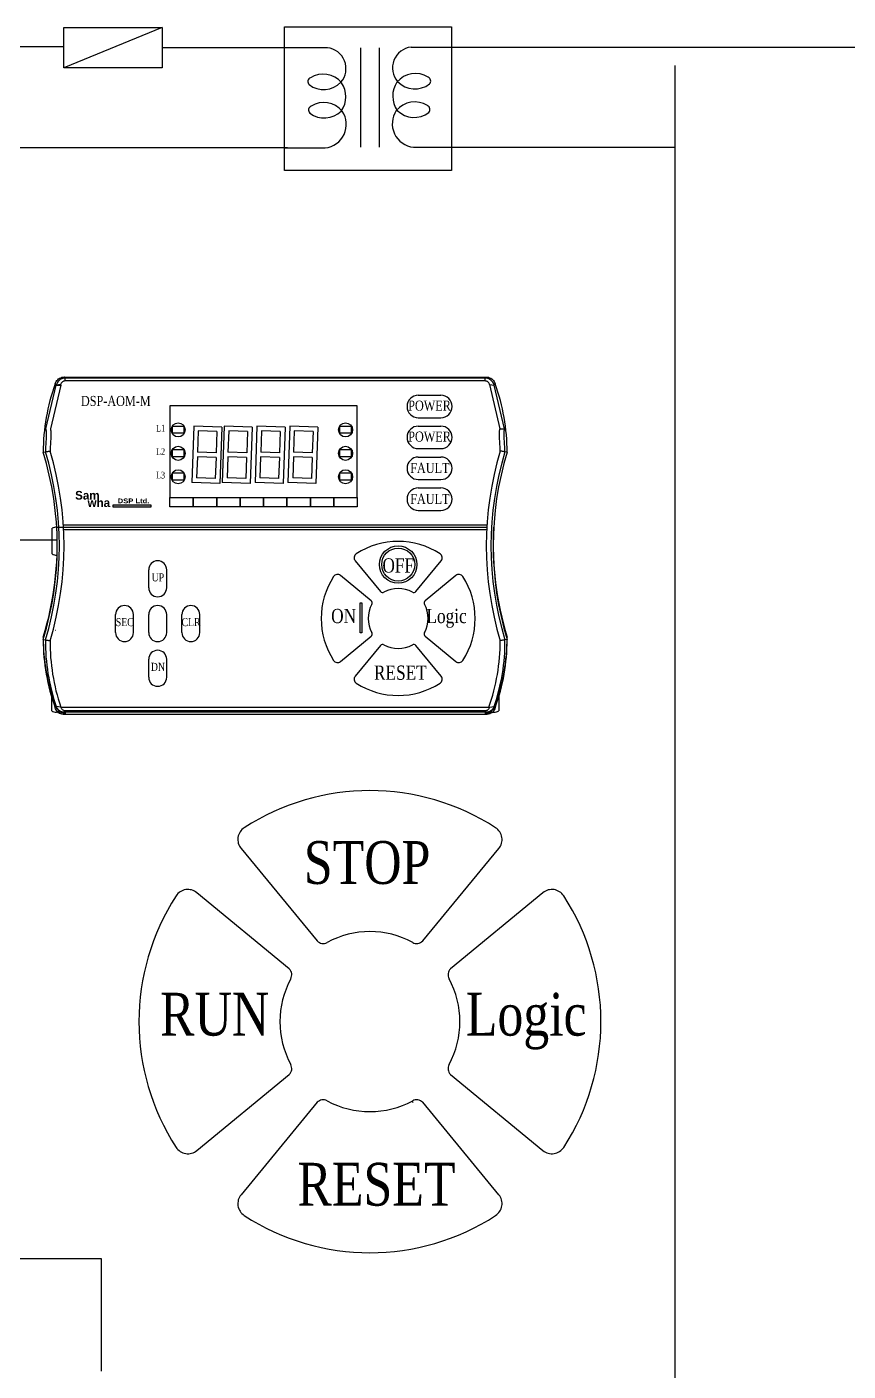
# Model space of a CAD drawing. Header units: millimetres. Extents: x 79 to 919, y 65 to 646.
# Drawn here: x 642.5 to 695.1, y 496 to 582 of the extents above; entities that cross this region are included whole.
import ezdxf
from ezdxf.enums import TextEntityAlignment as Align

# ---------------------------------------------------------------- set-up
doc = ezdxf.new("R2010")
doc.units = ezdxf.units.MM
doc.linetypes.add('HIDDEN', pattern=[0.375, 0.25, -0.125])
for name, color, linetype in [('03___PRT_ALL_CURVES', 7, 'Continuous'), ('40', 4, 'Continuous'), ('70', 7, 'Continuous'), ('ASHADE', 7, 'Continuous'), ('DEFAULT_2', 8, 'HIDDEN'), ('도면층1', 7, 'Continuous')]:
    doc.layers.add(name, color=color, linetype=linetype)
doc.styles.add('SS', font='batang.ttc', dxfattribs={"width": 0.8})
doc.styles.get("Standard").update_dxf_attribs({"font": 'BareunDotumPro1.ttf'})

msp = doc.modelspace()

# ---------------------------------------------------------------- hatches: boundary and pattern name
msp.add_hatch(color=5).paths.add_polyline_path([(648.058, 551.298), (648.058, 551.435), (650.467, 551.435), (650.467, 551.298)])

# ---------------------------------------------------------------- linework, layer by layer
at = {"color": 0, "linetype": 'Continuous'}
for p, q in [((644.706, 559.139), (644.417, 559.1)), ((644.931, 559.622), (671.935, 559.622)), ((671.875, 559.543), (644.99, 559.543)), ((644.99, 559.368), (644.99, 559.543)), ((671.875, 559.368), (644.99, 559.368)), ((671.875, 559.368), (671.875, 559.543)), ((672.16, 559.139), (672.449, 559.1)), ((643.583, 554.816), (643.725, 554.837)), ((673.283, 554.816), (673.141, 554.837)), ((644.456, 550.022), (671.976, 550.022)), ((644.881, 550.172), (671.985, 550.172)), ((644.89, 550.022), (671.976, 550.022)), ((644.898, 549.872), (671.968, 549.872)), ((643.583, 542.816), (643.725, 542.794)), ((644.38, 543.422), (644.388, 543.428)), ((673.283, 542.816), (673.141, 542.794)), ((644.706, 538.505), (644.417, 538.543)), ((644.706, 538.505), (672.16, 538.505)), ((672.16, 538.505), (672.449, 538.543)), ((671.935, 538.172), (644.931, 538.172)), ((671.935, 538.022), (644.931, 538.022)), ((644.987, 538.276), (671.876, 538.276)), ((644.99, 538.276), (644.99, 538.1)), ((671.876, 538.276), (671.876, 538.1))]:
    msp.add_line(p, q, dxfattribs=at)
at = {"color": 0}
for p, q in [((672.16, 559.139), (672.808, 556.316)), ((643.756, 556.316), (644.417, 559.1)), ((644.706, 559.1), (644.056, 556.316)), ((644.417, 559.1), (644.706, 559.1)), ((673.108, 556.316), (672.449, 559.1)), ((672.808, 556.316), (673.108, 556.316))]:
    msp.add_line(p, q, dxfattribs=at)
for p, q in [((667.593, 558.46), (669.033, 558.46)), ((651.689, 557.769), (651.689, 551.919)), ((663.688, 557.769), (651.689, 557.769)), ((663.688, 551.919), (663.688, 557.769)), ((667.593, 557.02), (669.033, 557.02)), ((653.218, 556.479), (653.093, 552.881)), ((655.017, 556.416), (653.218, 556.479)), ((653.508, 556.169), (653.461, 554.819)), ((654.707, 556.127), (653.508, 556.169)), ((654.707, 556.127), (654.66, 554.778)), ((655.017, 556.416), (654.892, 552.818)), ((655.168, 556.479), (655.043, 552.881)), ((656.967, 556.416), (655.168, 556.479)), ((655.458, 556.169), (655.411, 554.819)), ((656.657, 556.127), (655.458, 556.169)), ((656.657, 556.127), (656.61, 554.778)), ((656.967, 556.416), (656.842, 552.818)), ((657.268, 556.479), (657.143, 552.881)), ((659.067, 556.416), (657.268, 556.479)), ((657.558, 556.169), (657.511, 554.819)), ((658.757, 556.127), (657.558, 556.169)), ((658.757, 556.127), (658.71, 554.778)), ((659.067, 556.416), (658.942, 552.818)), ((659.368, 556.479), (659.243, 552.881)), ((661.167, 556.416), (659.368, 556.479)), ((659.658, 556.169), (659.611, 554.819)), ((660.857, 556.127), (659.658, 556.169)), ((660.857, 556.127), (660.81, 554.778)), ((661.167, 556.416), (661.042, 552.818)), ((667.593, 556.48), (669.033, 556.48)), ((654.66, 554.778), (653.461, 554.819)), ((656.61, 554.778), (655.411, 554.819)), ((658.71, 554.778), (657.511, 554.819)), ((660.81, 554.778), (659.611, 554.819)), ((667.593, 555.04), (669.033, 555.04)), ((653.45, 554.52), (653.403, 553.17)), ((654.649, 554.478), (653.45, 554.52)), ((654.649, 554.478), (654.602, 553.129)), ((655.4, 554.52), (655.353, 553.17)), ((656.599, 554.478), (655.4, 554.52)), ((656.599, 554.478), (656.552, 553.129)), ((657.5, 554.52), (657.453, 553.17)), ((658.699, 554.478), (657.5, 554.52)), ((658.699, 554.478), (658.652, 553.129)), ((659.6, 554.52), (659.553, 553.17)), ((660.799, 554.478), (659.6, 554.52)), ((660.799, 554.478), (660.752, 553.129)), ((667.593, 554.5), (669.033, 554.5)), ((654.602, 553.129), (653.403, 553.17)), ((656.552, 553.129), (655.353, 553.17)), ((658.652, 553.129), (657.453, 553.17)), ((660.752, 553.129), (659.553, 553.17)), ((651.689, 552.369), (651.689, 551.919)), ((654.892, 552.818), (653.093, 552.881)), ((656.842, 552.818), (655.043, 552.881)), ((658.942, 552.818), (657.143, 552.881)), ((661.042, 552.818), (659.243, 552.881)), ((667.593, 553.06), (669.033, 553.06)), ((667.593, 552.52), (669.033, 552.52)), ((651.689, 551.919), (663.688, 551.919)), ((667.593, 551.08), (669.033, 551.08)), ((644.156, 548.302), (644.156, 549.941)), ((634.627, 549.195), (644.456, 549.195)), ((650.336, 546.132), (650.336, 547.284)), ((651.488, 546.132), (651.488, 547.284)), ((648.213, 543.268), (648.213, 544.42)), ((649.365, 543.268), (649.365, 544.42)), ((650.336, 543.268), (650.336, 544.42)), ((651.488, 543.268), (651.488, 544.42)), ((652.459, 543.268), (652.459, 544.42)), ((653.611, 543.268), (653.611, 544.42)), ((650.336, 540.405), (650.336, 541.557)), ((651.488, 540.405), (651.488, 541.557)), ((644.127, 538.252), (644.127, 539.291)), ((672.739, 539.291), (672.739, 538.252)), ((644.931, 538.172), (644.427, 538.172)), ((671.935, 538.172), (672.439, 538.172))]:
    msp.add_line(p, q)
at = {"color": 5}
for p, q in [((648.058, 551.435), (650.467, 551.435)), ((648.058, 551.298), (648.058, 551.435)), ((650.467, 551.435), (650.467, 551.298)), ((650.467, 551.298), (648.058, 551.298))]:
    msp.add_line(p, q, dxfattribs=at)
at = {"color": 7, "linetype": 'Continuous'}
for p, q in [((663.556, 547.863), (665.18, 545.89)), ((667.432, 545.89), (669.056, 547.863)), ((664.586, 545.296), (662.613, 546.92)), ((669.999, 546.92), (668.026, 545.296)), ((662.613, 541.42), (664.586, 543.044)), ((668.026, 543.044), (669.999, 541.42)), ((665.18, 542.45), (663.556, 540.477)), ((669.056, 540.477), (667.432, 542.45)), ((656.247, 529.45), (661.119, 523.532)), ((667.875, 523.532), (672.748, 529.45)), ((659.337, 521.75), (653.419, 526.622)), ((675.575, 526.622), (669.657, 521.75)), ((653.419, 510.122), (659.337, 514.994)), ((669.657, 514.994), (675.575, 510.122)), ((661.119, 513.212), (656.247, 507.294)), ((672.748, 507.294), (667.875, 513.212))]:
    msp.add_line(p, q, dxfattribs=at)
for points in [[(651.689, 551.919), (653.189, 551.919), (653.189, 551.319), (651.689, 551.319)], [(653.189, 551.919), (654.689, 551.919), (654.689, 551.319), (653.189, 551.319)], [(654.689, 551.919), (656.189, 551.919), (656.189, 551.319), (654.689, 551.319)], [(656.189, 551.919), (657.689, 551.919), (657.689, 551.319), (656.189, 551.319)], [(657.689, 551.919), (659.189, 551.919), (659.189, 551.319), (657.689, 551.319)], [(659.189, 551.919), (660.689, 551.919), (660.689, 551.319), (659.189, 551.319)], [(660.689, 551.919), (662.189, 551.919), (662.189, 551.319), (660.689, 551.319)], [(662.189, 551.919), (663.689, 551.919), (663.689, 551.319), (662.189, 551.319)]]:
    msp.add_lwpolyline(points, close=True)
at = {"color": 5}
msp.add_lwpolyline([(663.867, 545.163), (663.974, 545.163), (663.974, 543.257), (663.867, 543.257)], close=True, dxfattribs=at)
at = {"color": 1}
for radius in [1.199, 1.056]:
    msp.add_circle((666.306, 547.621), radius, dxfattribs=at)
at = {"color": 0, "linetype": 'Continuous'}
for centre, radius, start, end in [((656.379, 554.809), 12.796, 160.00266, 179.9711), ((660.486, 554.809), 12.796, 0.0289, 19.99734), ((624.033, 548.816), 20.592, 342.99797, 17.00203), ((624.033, 548.816), 20.892, 343.12119, 16.87881), ((692.833, 548.816), 20.892, 163.1212, 196.8788), ((692.833, 548.816), 20.592, 162.99797, 197.00203), ((624.033, 548.816), 20.45, 342.93847, 17.06153), ((692.833, 548.816), 20.45, 162.93847, 197.06153), ((624.033, 548.966), 20.45, 342.93847, 2.95976), ((692.833, 548.966), 20.45, 177.04024, 197.06153), ((656.317, 542.972), 12.734, 180.02916, 200.04478), ((656.317, 542.822), 12.734, 180.02916, 200.04478), ((660.549, 542.972), 12.734, 339.95522, 359.97084), ((660.549, 542.822), 12.734, 339.95522, 359.97084)]:
    msp.add_arc(centre, radius, start, end, dxfattribs=at)
for centre, radius, start, end in [((667.593, 557.74), 0.72, 90, 270), ((669.033, 557.74), 0.72, 270, 90), ((667.593, 555.76), 0.72, 90, 270), ((669.033, 555.76), 0.72, 270, 90), ((667.593, 553.78), 0.72, 90, 270), ((669.033, 553.78), 0.72, 270, 90), ((667.593, 551.8), 0.72, 90, 270), ((669.033, 551.8), 0.72, 270, 90), ((644.456, 549.422), 0.6, 90, 120), ((666.306, 544.17), 4.929, 57.03505, 122.96495), ((644.456, 548.822), 0.6, 240, 270), ((663.787, 548.053), 0.3, 122.96495, 219.46417), ((668.824, 548.053), 0.3, 320.53583, 57.03505), ((650.912, 547.284), 0.576, 0, 180), ((666.306, 544.17), 4.929, 147.03505, 212.96495), ((662.422, 546.688), 0.3, 50.53583, 147.03505), ((670.189, 546.688), 0.3, 32.96495, 129.46417), ((666.306, 544.17), 4.929, 327.03505, 32.96495), ((650.912, 546.132), 0.576, 180, 0), ((648.789, 544.42), 0.576, 0, 180), ((650.912, 544.42), 0.576, 0, 180), ((653.035, 544.42), 0.576, 0, 180), ((648.789, 543.268), 0.576, 180, 0), ((650.912, 543.268), 0.576, 180, 0), ((653.035, 543.268), 0.576, 180, 0), ((650.912, 541.557), 0.576, 0, 180), ((662.422, 541.651), 0.3, 212.96495, 309.46417), ((670.189, 541.651), 0.3, 230.53583, 327.03505), ((650.912, 540.405), 0.576, 180, 0), ((663.787, 540.287), 0.3, 140.53583, 237.03505), ((668.824, 540.287), 0.3, 302.96495, 39.46417), ((666.306, 544.17), 4.929, 237.03505, 302.96495), ((644.427, 538.772), 0.6, 240, 270), ((672.439, 538.772), 0.6, 270, 300), ((664.497, 518.372), 14.786, 57.03505, 122.96495), ((656.942, 530.022), 0.9, 122.96495, 219.46417), ((672.053, 530.022), 0.9, 320.53583, 57.03505), ((652.847, 525.928), 0.9, 50.53583, 147.03505), ((676.147, 525.928), 0.9, 32.96495, 129.46417), ((664.497, 518.372), 14.786, 147.03505, 212.96495), ((664.497, 518.372), 14.786, 327.03505, 32.96495), ((652.847, 510.817), 0.9, 212.96495, 309.46417), ((676.147, 510.817), 0.9, 230.53583, 327.03505), ((656.942, 506.722), 0.9, 140.53583, 237.03505), ((672.053, 506.722), 0.9, 302.96495, 39.46417), ((664.497, 518.372), 14.786, 237.03505, 302.96495)]:
    msp.add_arc(centre, radius, start, end)
at = {"color": 7, "linetype": 'Continuous'}
for centre, radius, start, end in [((665.307, 546.017), 0.18, 225, 298.39845), ((666.306, 544.17), 1.92, 61.60155, 118.39845), ((667.305, 546.017), 0.18, 241.60155, 315), ((666.306, 544.17), 1.92, 151.60155, 208.39845), ((664.459, 545.169), 0.18, 331.60155, 45), ((668.153, 545.169), 0.18, 135, 208.39845), ((666.306, 544.17), 1.92, 331.60155, 28.39845), ((664.459, 543.171), 0.18, 315, 28.39845), ((668.153, 543.171), 0.18, 151.60155, 225), ((665.307, 542.323), 0.18, 61.60155, 135), ((666.306, 544.17), 1.92, 241.60155, 298.39845), ((667.305, 542.323), 0.18, 45, 118.39845), ((664.497, 518.372), 5.76, 61.60155, 118.39845), ((661.501, 523.914), 0.54, 225, 298.39845), ((667.494, 523.914), 0.54, 241.60155, 315), ((658.955, 521.368), 0.54, 331.60155, 45), ((670.039, 521.368), 0.54, 135, 208.39845), ((664.497, 518.372), 5.76, 151.60155, 208.39845), ((664.497, 518.372), 5.76, 331.60155, 28.39845), ((658.955, 515.376), 0.54, 315, 28.39845), ((670.039, 515.376), 0.54, 151.60155, 225), ((661.501, 512.83), 0.54, 61.60155, 135), ((664.497, 518.372), 5.76, 241.60155, 298.39845), ((667.494, 512.83), 0.54, 45, 118.39845)]:
    msp.add_arc(centre, radius, start, end, dxfattribs=at)
at = {"color": 0, "linetype": 'Continuous', "lineweight": 30}
for centre, radius, start, end in [((656.424, 542.679), 12.699, 179.48101, 199.00748), ((660.442, 542.679), 12.699, 340.99186, 0.51836), ((657.058, 542.663), 13.034, 179.61885, 198.60517), ((659.719, 542.807), 13.122, 340.82626, 359.74882)]:
    msp.add_arc(centre, radius, start, end, dxfattribs=at)
at = {"color": 0, "linetype": 'Continuous'}
for points, knots in [([(644.354, 559.185), (644.368, 559.235), (644.409, 559.331), (644.506, 559.454), (644.631, 559.549), (644.776, 559.608), (644.88, 559.622), (644.931, 559.622)], [0, 0, 0, 0, 0.1533999, 0.3097066, 0.4640476, 0.6206977, 0.7741035, 0.7741035, 0.7741035, 0.7741035]), ([(644.417, 559.1), (644.407, 559.114), (644.386, 559.143), (644.365, 559.171), (644.354, 559.185)], [0, 0, 0, 0, 0.053006, 0.1059271, 0.1059271, 0.1059271, 0.1059271]), ([(644.99, 559.543), (644.973, 559.543), (644.903, 559.54), (644.782, 559.513), (644.642, 559.438), (644.524, 559.327), (644.453, 559.208), (644.425, 559.129), (644.417, 559.1)], [0, 0, 0, 0, 0.0532588, 0.2087676, 0.3664424, 0.5258964, 0.6870683, 0.7771811, 0.7771811, 0.7771811, 0.7771811]), ([(644.99, 559.368), (644.981, 559.368), (644.947, 559.367), (644.886, 559.352), (644.816, 559.314), (644.758, 559.256), (644.723, 559.195), (644.709, 559.154), (644.706, 559.139)], [0, 0, 0, 0, 0.0266388, 0.1044016, 0.1835536, 0.2642309, 0.3465521, 0.392886, 0.392886, 0.392886, 0.392886]), ([(644.99, 559.543), (644.98, 559.556), (644.961, 559.582), (644.941, 559.609), (644.931, 559.622)], [0, 0, 0, 0, 0.04913523, 0.09819453, 0.09819453, 0.09819453, 0.09819453]), ([(671.875, 559.543), (671.885, 559.556), (671.905, 559.582), (671.925, 559.609), (671.935, 559.622)], [0, 0, 0, 0, 0.04913395, 0.09819453, 0.09819453, 0.09819453, 0.09819453]), ([(672.449, 559.1), (672.444, 559.119), (672.421, 559.189), (672.36, 559.302), (672.249, 559.419), (672.112, 559.501), (671.983, 559.538), (671.903, 559.543), (671.875, 559.543)], [0, 0, 0, 0, 0.0594021, 0.2206906, 0.3802358, 0.5379659, 0.6939431, 0.7771884, 0.7771884, 0.7771884, 0.7771884]), ([(672.16, 559.139), (672.158, 559.149), (672.147, 559.185), (672.117, 559.243), (672.062, 559.304), (671.994, 559.347), (671.929, 559.365), (671.889, 559.368), (671.875, 559.368)], [0, 0, 0, 0, 0.0305647, 0.1130891, 0.1939556, 0.2732358, 0.3512613, 0.3928914, 0.3928914, 0.3928914, 0.3928914]), ([(671.935, 559.622), (671.986, 559.622), (672.09, 559.608), (672.234, 559.549), (672.36, 559.454), (672.456, 559.331), (672.497, 559.235), (672.511, 559.185)], [0, 0, 0, 0, 0.1533978, 0.3097966, 0.4641416, 0.6207031, 0.7741035, 0.7741035, 0.7741035, 0.7741035]), ([(672.449, 559.1), (672.459, 559.114), (672.48, 559.143), (672.501, 559.171), (672.511, 559.185)], [0, 0, 0, 0, 0.0530062, 0.1059271, 0.1059271, 0.1059271, 0.1059271]), ([(643.756, 556.316), (643.76, 556.268), (643.803, 555.734), (643.725, 555.268), (643.725, 554.816)], [9.760584, 9.760584, 9.760584, 9.760584, 10.205472, 14.730558, 14.730558, 14.730558, 14.730558]), ([(644.056, 556.316), (644.06, 556.271), (644.1, 555.74), (644.025, 555.271), (644.025, 554.816)], [9.862924, 9.862924, 9.862924, 9.862924, 10.280283, 14.837242, 14.837242, 14.837242, 14.837242]), ([(672.841, 554.816), (672.841, 555.274), (672.766, 555.743), (672.805, 556.273), (672.808, 556.316)], [0, 0, 0, 0, 4.582363, 4.976775, 4.976775, 4.976775, 4.976775]), ([(673.141, 554.816), (673.141, 555.271), (673.063, 555.737), (673.104, 556.27), (673.108, 556.316)], [0, 0, 0, 0, 4.550314, 4.972684, 4.972684, 4.972684, 4.972684]), ([(643.725, 554.837), (643.758, 554.842), (643.825, 554.852), (643.925, 554.867), (643.991, 554.877), (644.025, 554.882)], [0, 0, 0, 0, 0.1007064, 0.2016705, 0.3028926, 0.3028926, 0.3028926, 0.3028926]), ([(673.141, 554.837), (673.107, 554.842), (673.041, 554.852), (672.941, 554.867), (672.874, 554.877), (672.841, 554.882)], [0, 0, 0, 0, 0.100706, 0.2016701, 0.3028926, 0.3028926, 0.3028926, 0.3028926]), ([(643.725, 542.794), (643.758, 542.789), (643.825, 542.779), (643.925, 542.765), (643.991, 542.755), (644.025, 542.75)], [0, 0, 0, 0, 0.1007064, 0.2016705, 0.3028926, 0.3028926, 0.3028926, 0.3028926]), ([(673.141, 542.794), (673.107, 542.789), (673.041, 542.779), (672.941, 542.765), (672.874, 542.755), (672.841, 542.75)], [0, 0, 0, 0, 0.100706, 0.2016701, 0.3028926, 0.3028926, 0.3028926, 0.3028926]), ([(644.931, 538.172), (644.88, 538.172), (644.776, 538.185), (644.631, 538.244), (644.506, 538.339), (644.409, 538.462), (644.368, 538.558), (644.354, 538.608)], [0, 0, 0, 0, 0.1533393, 0.3096765, 0.4639623, 0.6204614, 0.7738033, 0.7738033, 0.7738033, 0.7738033]), ([(644.417, 538.543), (644.407, 538.529), (644.386, 538.5), (644.365, 538.472), (644.354, 538.458)], [0, 0, 0, 0, 0.0531716, 0.1062569, 0.1062569, 0.1062569, 0.1062569]), ([(644.417, 538.543), (644.422, 538.524), (644.445, 538.454), (644.506, 538.341), (644.617, 538.224), (644.754, 538.142), (644.883, 538.106), (644.963, 538.1), (644.99, 538.1)], [0, 0, 0, 0, 0.0593342, 0.2205615, 0.3800544, 0.5377411, 0.6936831, 0.7768963, 0.7768963, 0.7768963, 0.7768963]), ([(644.706, 538.505), (644.708, 538.495), (644.719, 538.459), (644.749, 538.4), (644.804, 538.34), (644.872, 538.297), (644.936, 538.279), (644.976, 538.276), (644.99, 538.276)], [0, 0, 0, 0, 0.0305288, 0.1130198, 0.1938588, 0.2731171, 0.3511252, 0.3927393, 0.3927393, 0.3927393, 0.3927393]), ([(671.876, 538.1), (671.893, 538.1), (671.963, 538.103), (672.083, 538.131), (672.224, 538.206), (672.341, 538.316), (672.413, 538.435), (672.441, 538.514), (672.449, 538.543)], [0, 0, 0, 0, 0.0532324, 0.2087088, 0.3663393, 0.5257386, 0.6868467, 0.7768891, 0.7768891, 0.7768891, 0.7768891]), ([(671.876, 538.276), (671.884, 538.276), (671.919, 538.277), (671.98, 538.291), (672.05, 538.33), (672.108, 538.388), (672.143, 538.449), (672.156, 538.49), (672.16, 538.505)], [0, 0, 0, 0, 0.0266256, 0.1043725, 0.1835023, 0.2641511, 0.3464378, 0.392734, 0.392734, 0.392734, 0.392734]), ([(672.512, 538.608), (672.498, 538.558), (672.457, 538.462), (672.36, 538.339), (672.235, 538.244), (672.09, 538.185), (671.986, 538.172), (671.935, 538.172)], [0, 0, 0, 0, 0.1533415, 0.3095859, 0.4638679, 0.620456, 0.7738033, 0.7738033, 0.7738033, 0.7738033]), ([(672.449, 538.543), (672.459, 538.529), (672.48, 538.5), (672.501, 538.472), (672.512, 538.458)], [0, 0, 0, 0, 0.0531713, 0.1062569, 0.1062569, 0.1062569, 0.1062569]), ([(644.931, 538.022), (644.88, 538.022), (644.776, 538.035), (644.631, 538.094), (644.506, 538.189), (644.409, 538.312), (644.368, 538.408), (644.354, 538.458)], [0, 0, 0, 0, 0.1533393, 0.3096765, 0.4639623, 0.6204614, 0.7738033, 0.7738033, 0.7738033, 0.7738033]), ([(644.99, 538.1), (644.98, 538.087), (644.96, 538.061), (644.941, 538.035), (644.931, 538.022)], [0, 0, 0, 0, 0.04930695, 0.09853973, 0.09853973, 0.09853973, 0.09853973]), ([(671.876, 538.1), (671.885, 538.087), (671.905, 538.061), (671.925, 538.035), (671.935, 538.022)], [0, 0, 0, 0, 0.04930823, 0.09853973, 0.09853973, 0.09853973, 0.09853973]), ([(672.512, 538.458), (672.498, 538.408), (672.457, 538.312), (672.36, 538.189), (672.235, 538.094), (672.09, 538.035), (671.986, 538.022), (671.935, 538.022)], [0, 0, 0, 0, 0.1533415, 0.3095859, 0.4638679, 0.620456, 0.7738033, 0.7738033, 0.7738033, 0.7738033])]:
    msp.add_open_spline(points, degree=3, knots=knots, dxfattribs=at)
at = {"color": 7, "linetype": 'Continuous'}
for points in [[(667.215, 542.445), (667.22, 542.447), (667.225, 542.45), (667.23, 542.452)], [(667.225, 513.197), (667.24, 513.205), (667.254, 513.212), (667.269, 513.218)]]:
    msp.add_open_spline(points, degree=3, dxfattribs=at)
at = {"layer": '03___PRT_ALL_CURVES', "color": 8}
msp.add_line((651.689, 557.169), (651.689, 552.669), dxfattribs=at)
at = {"layer": '03___PRT_ALL_CURVES', "color": 4, "linetype": 'Continuous'}
for p, q in [((651.833, 556.459), (651.833, 556.039)), ((652.613, 556.459), (651.833, 556.459)), ((651.833, 556.039), (652.613, 556.039)), ((652.613, 556.039), (652.613, 556.459)), ((662.548, 556.459), (662.548, 556.039)), ((663.328, 556.459), (662.548, 556.459)), ((662.548, 556.039), (663.328, 556.039)), ((663.328, 556.039), (663.328, 556.459)), ((651.833, 554.959), (651.833, 554.539)), ((652.613, 554.959), (651.833, 554.959)), ((652.613, 554.539), (652.613, 554.959)), ((662.548, 554.959), (662.548, 554.539)), ((663.328, 554.959), (662.548, 554.959)), ((663.328, 554.539), (663.328, 554.959)), ((651.833, 554.539), (652.613, 554.539)), ((662.548, 554.539), (663.328, 554.539)), ((652.613, 553.459), (651.833, 553.459)), ((651.833, 553.459), (651.833, 553.039)), ((652.613, 553.039), (652.613, 553.459)), ((663.328, 553.459), (662.548, 553.459)), ((662.548, 553.459), (662.548, 553.039)), ((663.328, 553.039), (663.328, 553.459)), ((651.833, 553.039), (652.613, 553.039)), ((662.548, 553.039), (663.328, 553.039))]:
    msp.add_line(p, q, dxfattribs=at)
at = {"layer": '70', "color": 0, "lineweight": 30}
for p, q in [((647.326, 503.188), (607.735, 503.188)), ((647.326, 496.008), (647.326, 503.188))]:
    msp.add_line(p, q, dxfattribs=at)
at = {"layer": 'ASHADE', "color": 0, "linetype": 'ByBlock', "lineweight": 25, "ltscale": 2}
for p, q in [((651.196, 581.982), (644.909, 579.399)), ((659.027, 582.027), (669.715, 582.027)), ((659.027, 572.832), (659.027, 582.027)), ((669.715, 582.027), (669.715, 572.832)), ((644.909, 580.747), (607.735, 580.747)), ((659.219, 580.691), (651.196, 580.691)), ((661.778, 580.691), (659.027, 580.691)), ((663.9, 580.691), (663.9, 574.325)), ((665.079, 580.691), (665.079, 574.325)), ((667.133, 580.73), (669.715, 580.73)), ((669.715, 580.73), (706.434, 580.73)), ((684.041, 434.118), (684.041, 579.566)), ((659.219, 574.286), (592.735, 574.286)), ((659.027, 574.286), (661.632, 574.286)), ((667.279, 574.325), (669.715, 574.325)), ((668.497, 574.325), (684.041, 574.325)), ((669.715, 572.832), (659.027, 572.832))]:
    msp.add_line(p, q, dxfattribs=at)
at = {"layer": 'ASHADE', "color": 0, "linetype": 'ByBlock', "lineweight": 25}
for p, q in [((644.909, 581.982), (651.196, 581.982)), ((644.909, 579.399), (644.909, 581.982)), ((651.196, 581.982), (651.196, 579.399)), ((651.196, 579.399), (644.909, 579.399))]:
    msp.add_line(p, q, dxfattribs=at)
at = {"layer": 'ASHADE', "color": 0, "linetype": 'ByBlock', "lineweight": 25, "ltscale": 2}
for centre, radius, start, end in [((661.628, 579.362), 1.338, 319.34501, 83.55047), ((667.283, 579.401), 1.338, 96.44953, 220.65499), ((661.502, 577.478), 1.53, 39.5089, 122.25796), ((667.409, 577.517), 1.53, 57.74204, 140.4911), ((660.795, 578.522), 0.272, 113.8034, 223.95812), ((661.533, 579.551), 1.535, 232.52084, 316.27657), ((661.381, 577.561), 1.576, 324.38926, 34.36523), ((667.53, 577.6), 1.576, 145.63477, 215.61074), ((667.378, 579.59), 1.535, 223.72343, 307.47916), ((668.116, 578.561), 0.272, 316.04188, 66.1966), ((661.548, 575.656), 1.53, 39.5089, 122.25796), ((667.363, 575.695), 1.53, 57.74204, 140.4911), ((660.842, 576.7), 0.272, 113.8034, 223.95812), ((661.578, 577.725), 1.531, 232.4629, 315.05583), ((661.473, 575.788), 1.511, 276.03867, 33.80703), ((667.438, 575.827), 1.511, 146.19297, 263.96133), ((667.332, 577.764), 1.531, 224.94417, 307.5371), ((668.069, 576.739), 0.272, 316.04188, 66.1966)]:
    msp.add_arc(centre, radius, start, end, dxfattribs=at)
at = {"layer": 'DEFAULT_2', "color": 0, "linetype": 'HIDDEN'}
for p, q in [((643.949, 554.87), (643.951, 554.871)), ((643.974, 554.874), (643.978, 554.875)), ((643.949, 542.761), (643.951, 542.761)), ((643.974, 542.757), (643.978, 542.757)), ((672.892, 542.757), (672.888, 542.757)), ((672.917, 542.761), (672.915, 542.761)), ((644.755, 538.388), (644.757, 538.39))]:
    msp.add_line(p, q, dxfattribs=at)
at = {"layer": '도면층1'}
for centre in [(652.223, 556.238), (662.938, 556.238), (652.223, 554.738), (662.938, 554.738), (652.223, 553.238), (662.938, 553.238)]:
    msp.add_circle(centre, 0.45, dxfattribs=at)

# ---------------------------------------------------------------- texts
at = {"color": 1, "linetype": 'Continuous', "style": 'SS', "width": 0.8}
for s, height, p in [('OFF', 0.914, (665.297, 547.108)), ('STOP', 2.7421, (660.267, 527.186))]:
    msp.add_text(s, height=height, dxfattribs=at).set_placement(p)
at = {"color": 7, "linetype": 'Continuous', "style": 'SS', "width": 0.8}
for s, height, p in [('ON', 0.914, (662.016, 543.872)), ('Logic', 0.914, (668.115, 543.872)), ('RESET', 0.914, (664.757, 540.245)), ('RUN', 2.7421, (651.063, 517.478)), ('Logic', 2.7421, (670.634, 517.478)), ('RESET', 2.7421, (659.852, 506.596))]:
    msp.add_text(s, height=height, dxfattribs=at).set_placement(p)
at = {"color": 20, "insert": (645.627, 552.333), "char_height": 0.55566, "width": 1.99679, "attachment_point": 1}
msp.add_mtext('{\\fPump Demi Bold LET|b0|i0|c0|p2;Sam}', dxfattribs=at)
at = {"color": 5, "insert": (646.423, 551.857), "char_height": 0.55566, "width": 1.99679, "attachment_point": 1}
msp.add_mtext('{\\fPump Demi Bold LET|b0|i0|c0|p2;wha}', dxfattribs=at)
at = {"color": 0, "insert": (648.353, 551.848), "char_height": 0.30478, "width": 2.11346, "attachment_point": 1}
msp.add_mtext('{\\fArial Black|b0|i0|c0|p34;DSP Ltd.}', dxfattribs=at)
at = {"layer": '40', "color": 0, "style": 'SS', "width": 0.8}
for s, height, p in [('DSP-AOM-M', 0.6458, (648.231, 557.767)), ('POWER', 0.6458, (668.312, 557.468)), ('L1', 0.4306, (651.097, 556.129)), ('POWER', 0.6458, (668.312, 555.488)), ('L2', 0.4306, (651.097, 554.629)), ('FAULT', 0.6458, (668.331, 553.479)), ('L3', 0.4306, (651.097, 553.129)), ('FAULT', 0.6458, (668.331, 551.499)), ('UP', 0.5167, (650.927, 546.543)), ('SEC', 0.5167, (648.804, 543.68)), ('CLR', 0.5167, (653.05, 543.68)), ('DN', 0.5167, (650.927, 540.816))]:
    msp.add_text(s, height=height, dxfattribs=at).set_placement(p, align=Align.CENTER)

doc.saveas('drawing.dxf')
